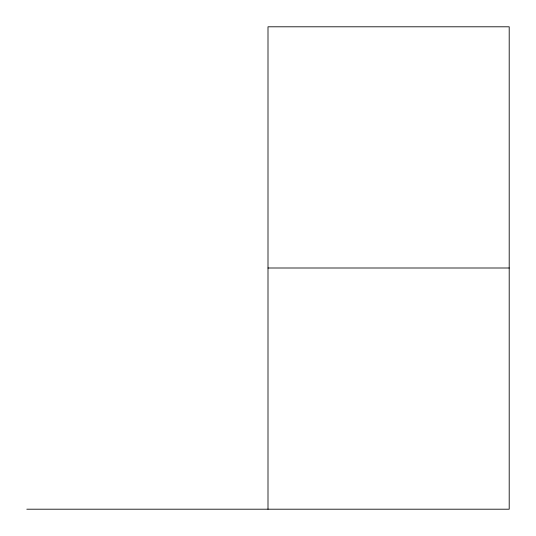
<?xml version="1.0" encoding="UTF-8"?>
<svg xmlns="http://www.w3.org/2000/svg" width="536" height="536" viewBox="0 0 536 536"><rect width="100%" height="100%" fill="white"/><g stroke="black" fill="none" stroke-linecap="round" stroke-linejoin="round"><path stroke-width="0.8" d="M268 268L509.2 268M26.8 509.2L509.2 509.2L509.2 26.8L268 26.8L268 509.2"/></g></svg>
